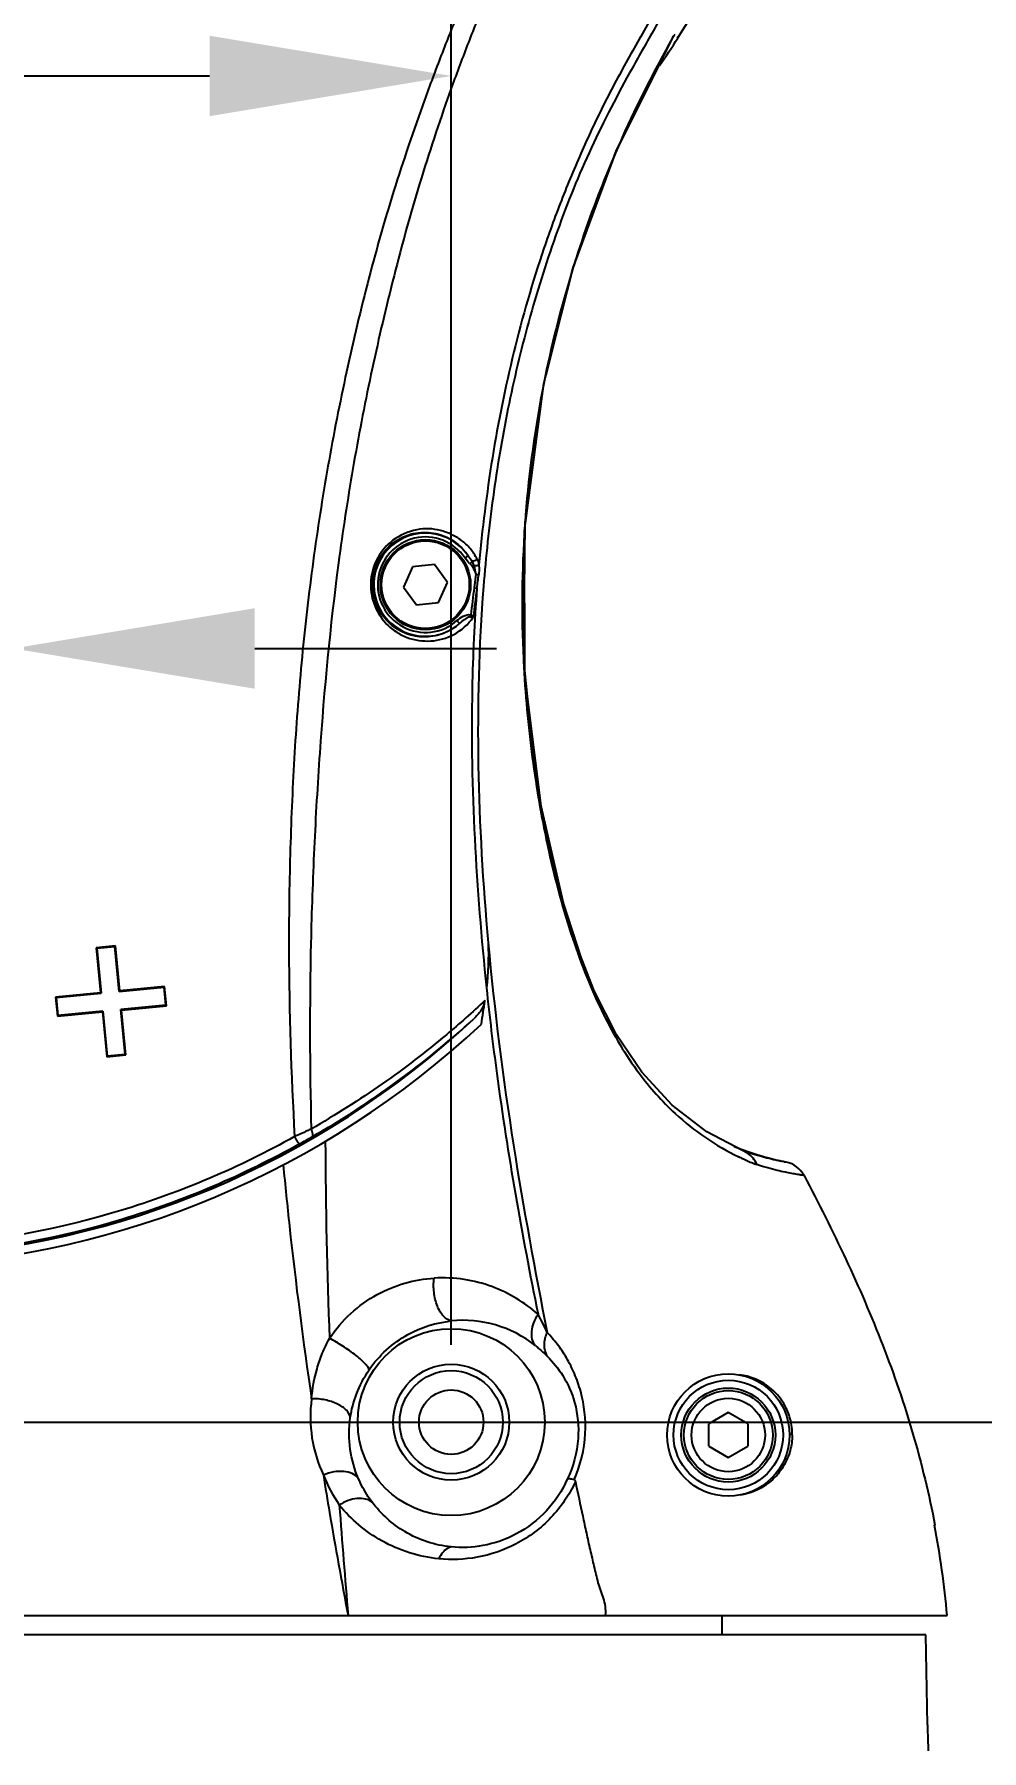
# Model space of a CAD drawing. Header units: millimetres. Extents: x 5828 to 6704, y 123 to 421.
# Drawn here: x 6428.69 to 6433.59, y 241.39 to 250.27 of the extents above; entities that cross this region are included whole.
import ezdxf

# ---------------------------------------------------------------- set-up
doc = ezdxf.new("R2010")
doc.units = ezdxf.units.MM
doc.layers.add('外形图', color=7, linetype='Continuous')
doc.layers.add('尺寸标注', color=7, linetype='Continuous')
doc.styles.add('微软雅黑', font='msyh.ttc', dxfattribs={"height": 1.5})
doc.dimstyles.new('尺寸标注_1_15比例', dxfattribs={"dimtxt": 1.5, "dimasz": 1.25, "dimexe": 0.5, "dimexo": 0.4, "dimgap": 0.5, "dimtad": 1, "dimdec": 1, "dimlfac": 15, "dimdsep": 46, "dimtxsty": '微软雅黑', "dimcen": 0.09, "dimadec": 0, "dimazin": 0, "dimtp": 0.01, "dimtm": 0.01, "dimtfac": 1, "dimtdec": 1, "dimtofl": 0, "dimtmove": 0, "dimatfit": 3, "dimfxl": 1, "dimtolj": 1, "dimarcsym": 0})

# ---------------------------------------------------------------- blocks, each defined once
blk = doc.blocks.new('*D938')
at = {"layer": 'Defpoints', "color": 0}
for p in [(6417.9215, 275.264), (6453.2314, 275.264), (6436.9138, 230.424)]:
    blk.add_point(p, dxfattribs=at)
at = {"layer": '尺寸标注', "color": 0, "lineweight": -2}
for p, q in [((6418.3215, 275.264), (6453.7314, 275.264)), ((6453.2314, 231.674), (6453.2314, 274.014)), ((6437.3138, 230.424), (6453.7314, 230.424))]:
    blk.add_line(p, q, dxfattribs=at)
at = {"layer": '尺寸标注', "color": 0}
for points in [[(6453.4398, 274.014), (6453.0231, 274.014), (6453.2314, 275.264)], [(6453.0231, 231.674), (6453.4398, 231.674), (6453.2314, 230.424)]]:
    blk.add_solid(points, dxfattribs=at)
at = {"layer": '尺寸标注', "color": 0, "insert": (6451.9563, 252.844), "char_height": 1.5, "attachment_point": 5, "rotation": 90, "style": '微软雅黑'}
blk.add_mtext('\\A1;672.6', dxfattribs=at)
blk = doc.blocks.new('*D939')
at = {"layer": 'Defpoints', "color": 0}
for p in [(6430.8471, 250.0568), (6425.6471, 243.0906), (6430.8471, 243.0906)]:
    blk.add_point(p, dxfattribs=at)
at = {"layer": '尺寸标注', "color": 0, "lineweight": -2}
for p, q in [((6425.6471, 243.4906), (6425.6471, 250.5568)), ((6430.8471, 243.4906), (6430.8471, 250.5568)), ((6425.6471, 250.0568), (6419.4885, 250.0568)), ((6426.8971, 250.0568), (6429.5971, 250.0568))]:
    blk.add_line(p, q, dxfattribs=at)
at = {"layer": '尺寸标注', "color": 0}
for points in [[(6426.8971, 250.2651), (6426.8971, 249.8485), (6425.6471, 250.0568)], [(6429.5971, 249.8485), (6429.5971, 250.2651), (6430.8471, 250.0568)]]:
    blk.add_solid(points, dxfattribs=at)
at = {"layer": '尺寸标注', "color": 0, "insert": (6421.0503, 251.3315), "char_height": 1.5, "attachment_point": 5, "style": '微软雅黑'}
blk.add_mtext('\\A1;78', dxfattribs=at)
blk = doc.blocks.new('*D940')
at = {"layer": 'Defpoints', "color": 0}
for p in [(6425.6471, 243.0906), (6422.7414, 230.424), (6442.7839, 230.424)]:
    blk.add_point(p, dxfattribs=at)
at = {"layer": '尺寸标注', "color": 0, "lineweight": -2}
for p, q in [((6426.0471, 243.0906), (6443.2839, 243.0906)), ((6442.7839, 241.8406), (6442.7839, 231.674)), ((6423.1414, 230.424), (6443.2839, 230.424))]:
    blk.add_line(p, q, dxfattribs=at)
at = {"layer": '尺寸标注', "color": 0}
for points in [[(6442.9923, 241.8406), (6442.5756, 241.8406), (6442.7839, 243.0906)], [(6442.5756, 231.674), (6442.9923, 231.674), (6442.7839, 230.424)]]:
    blk.add_solid(points, dxfattribs=at)
at = {"layer": '尺寸标注', "color": 0, "insert": (6441.5049, 237.3021), "char_height": 1.5, "attachment_point": 5, "rotation": 90, "style": '微软雅黑'}
blk.add_mtext('\\A1;190', dxfattribs=at)
blk = doc.blocks.new('*D941')
at = {"layer": 'Defpoints', "color": 0}
for p in [(6428.5804, 247.0942), (6425.6471, 243.0906), (6428.5804, 228.2569)]:
    blk.add_point(p, dxfattribs=at)
at = {"layer": '尺寸标注', "color": 0, "lineweight": -2}
for p, q in [((6425.6471, 243.4906), (6425.6471, 247.5942)), ((6428.5804, 228.6569), (6428.5804, 247.5942)), ((6424.3971, 247.0942), (6419.3359, 247.0942)), ((6429.8304, 247.0942), (6431.0804, 247.0942))]:
    blk.add_line(p, q, dxfattribs=at)
at = {"layer": '尺寸标注', "color": 0}
for points in [[(6424.3971, 246.8858), (6424.3971, 247.3025), (6425.6471, 247.0942)], [(6429.8304, 247.3025), (6429.8304, 246.8858), (6428.5804, 247.0942)]]:
    blk.add_solid(points, dxfattribs=at)
at = {"layer": '尺寸标注', "color": 0, "insert": (6420.9718, 248.3442), "char_height": 1.5, "attachment_point": 5, "style": '微软雅黑'}
blk.add_mtext('\\A1;44', dxfattribs=at)

msp = doc.modelspace()

# ---------------------------------------------------------------- linework, layer by layer
at = {"layer": '外形图'}
for p, q in [((6431.998, 250.2641), (6431.9986, 250.2652)), ((6431.998, 250.2641), (6431.998, 250.2641)), ((6432.0174, 250.254), (6432.0216, 250.2611)), ((6432.0191, 250.2529), (6432.0235, 250.2599)), ((6431.6998, 249.6659), (6431.9205, 250.1099)), ((6431.4767, 249.0611), (6431.6998, 249.6659)), ((6431.3377, 248.5108), (6431.4767, 249.0611)), ((6431.2268, 247.7025), (6431.3261, 248.4647)), ((6431.3261, 248.4649), (6431.3256, 248.465)), ((6431.2283, 246.9563), (6431.2268, 247.7025)), ((6430.7604, 247.5287), (6430.6464, 247.5167)), ((6430.8278, 247.436), (6430.7604, 247.5287)), ((6430.9185, 247.5621), (6430.9351, 247.5733)), ((6430.6464, 247.5167), (6430.5997, 247.412)), ((6430.9663, 247.5214), (6430.9571, 247.5158)), ((6430.9746, 247.4793), (6430.9655, 247.4086)), ((6430.9746, 247.4793), (6430.9897, 247.4774)), ((6430.5997, 247.412), (6430.6671, 247.3192)), ((6430.7812, 247.3312), (6430.8278, 247.436)), ((6430.9655, 247.4086), (6430.98, 247.4068)), ((6430.6671, 247.3192), (6430.7812, 247.3312)), ((6430.8898, 247.2232), (6430.8767, 247.2383)), ((6431.2204, 247.0399), (6431.221, 247.0282)), ((6431.2222, 247.0401), (6431.2225, 247.0284)), ((6431.3124, 246.278), (6431.2283, 246.9563)), ((6431.4273, 245.7757), (6431.3124, 246.278)), ((6431.5207, 245.4907), (6431.4273, 245.7757)), ((6429.1101, 245.5548), (6429.0105, 245.5453)), ((6429.0105, 245.5453), (6429.0329, 245.313)), ((6429.0137, 245.5426), (6429.1074, 245.5516)), ((6429.0137, 245.5426), (6429.0361, 245.3103)), ((6429.1298, 245.3193), (6429.1074, 245.5516)), ((6429.1324, 245.3226), (6429.1101, 245.5549)), ((6429.0329, 245.313), (6428.8006, 245.2906)), ((6428.8039, 245.2879), (6429.0361, 245.3103)), ((6429.0361, 245.3103), (6429.0329, 245.313)), ((6429.1298, 245.3193), (6429.362, 245.3417)), ((6429.1298, 245.3193), (6429.1324, 245.3226)), ((6429.3647, 245.3449), (6429.1324, 245.3226)), ((6429.3711, 245.248), (6429.362, 245.3417)), ((6429.3743, 245.2454), (6429.3647, 245.3449)), ((6428.8039, 245.2879), (6428.8006, 245.2906)), ((6428.8006, 245.2906), (6428.8102, 245.1911)), ((6428.8039, 245.2879), (6428.8129, 245.1943)), ((6429.3711, 245.248), (6429.1388, 245.2257)), ((6429.1388, 245.2257), (6429.142, 245.2231)), ((6429.1611, 244.9934), (6429.1388, 245.2257)), ((6429.142, 245.223), (6429.3743, 245.2454)), ((6429.1644, 244.9908), (6429.142, 245.2231)), ((6428.8102, 245.1911), (6429.0425, 245.2135)), ((6428.8129, 245.1943), (6428.8102, 245.1911)), ((6429.0451, 245.2167), (6428.8129, 245.1943)), ((6429.0451, 245.2167), (6429.0425, 245.2135)), ((6429.0425, 245.2135), (6429.0648, 244.9812)), ((6429.0451, 245.2167), (6429.0675, 244.9844)), ((6429.0648, 244.9812), (6429.1644, 244.9908)), ((6429.1611, 244.9934), (6429.0675, 244.9844)), ((6432.352, 244.4998), (6432.3114, 244.5161)), ((6432.3339, 244.4645), (6432.3375, 244.4628)), ((6432.3347, 244.4634), (6432.3383, 244.4617)), ((6432.3913, 244.4856), (6432.352, 244.4998)), ((6432.3715, 244.4896), (6432.3531, 244.4964)), ((6432.4287, 244.4734), (6432.3913, 244.4856)), ((6432.4328, 244.4721), (6432.4036, 244.4814)), ((6432.4334, 244.4697), (6432.4158, 244.4749)), ((6432.5772, 244.4359), (6432.5471, 244.4418)), ((6432.5772, 244.4359), (6432.5471, 244.4418)), ((6432.5794, 244.4355), (6432.5772, 244.4359)), ((6432.5796, 244.4355), (6432.5794, 244.4355)), ((6432.5797, 244.4355), (6432.5794, 244.4355)), ((6432.5797, 244.4355), (6432.5797, 244.4355)), ((6432.2804, 243.1406), (6432.1794, 243.0823)), ((6432.3815, 243.0823), (6432.2804, 243.1406)), ((6432.1794, 242.9656), (6432.1794, 243.0823)), ((6432.3815, 243.0823), (6432.3815, 242.9656)), ((6432.1794, 242.9656), (6432.2804, 242.9073)), ((6432.2804, 242.9073), (6432.3815, 242.9656)), ((6433.3492, 242.5573), (6433.3475, 242.5573)), ((6423.7472, 242.0906), (6433.412, 242.0906)), ((6432.2471, 242.0906), (6432.2471, 241.9906)), ((6433.3025, 241.9906), (6423.8565, 241.9906)), ((6433.3107, 241.524), (6433.3025, 241.9906)), ((6433.3137, 241.4184), (6433.3149, 241.3906)), ((6433.3141, 241.4087), (6433.3144, 241.4009))]:
    msp.add_line(p, q, dxfattribs=at)
for points in [[(6431.3261, 248.4649), (6431.4777, 249.0644), (6431.7024, 249.6719), (6431.998, 250.2641)], [(6432.3538, 244.496), (6432.1697, 244.5928), (6431.9894, 244.7317), (6431.8326, 244.9019), (6431.7022, 245.0948), (6431.5856, 245.3232), (6431.4778, 245.6013), (6431.376, 245.9551), (6431.2844, 246.4199), (6431.2221, 247.0327), (6431.2295, 247.7468), (6431.3261, 248.4649)], [(6432.4322, 244.47), (6432.4018, 244.4793), (6432.3715, 244.4896)], [(6432.5564, 244.4402), (6432.5466, 244.4423), (6432.5331, 244.4453), (6432.514, 244.4498), (6432.4895, 244.456), (6432.4617, 244.4635), (6432.4287, 244.4734)], [(6432.4796, 244.4586), (6432.458, 244.4646), (6432.4328, 244.4721)], [(6432.5284, 244.4464), (6432.5145, 244.4497), (6432.4984, 244.4537), (6432.4796, 244.4586)], [(6432.5685, 244.4377), (6432.5636, 244.4387), (6432.5564, 244.4402)]]:
    msp.add_lwpolyline(points, dxfattribs=at)
for centre, radius in [((6430.7138, 247.424), 0.2333), ((6430.7138, 247.424), 0.2267), ((6430.8471, 243.0906), 0.4836), ((6430.8471, 243.0906), 0.3), ((6430.8471, 243.0906), 0.2667), ((6432.2804, 243.024), 0.3167), ((6432.2804, 243.024), 0.2833), ((6432.2804, 243.024), 0.2433), ((6430.8471, 243.0906), 0.1667), ((6432.2804, 243.024), 0.23), ((6432.2804, 243.024), 0.19)]:
    msp.add_circle(centre, radius, dxfattribs=at)
for centre, radius, start, end in [((6428.5713, 252.4279), 4.0765, 327.87048, 335.74154), ((6428.5802, 252.4229), 4.0663, 325.33369, 327.74716), ((6432.2063, 250.1385), 0.2433, 148.64908, 149.65822), ((6437.0958, 247.3359), 5.878, 155.88433, 157.23626), ((6437.1675, 247.3061), 5.9556, 157.23851, 162.03045), ((6437.1658, 247.3065), 5.9539, 162.02916, 163.04746), ((6437.1861, 247.3008), 5.9749, 163.05219, 168.76386), ((6437.0345, 247.3296), 5.8207, 168.75154, 175.51979), ((6437.1496, 247.323), 5.9359, 176.08999, 182.73386), ((6437.0681, 247.3277), 5.8543, 175.52638, 176.08155), ((6430.7138, 247.424), 0.267, 34.00545, 311.25494), ((6430.7138, 247.424), 0.247, 34.00523, 311.25505), ((6430.7095, 247.4254), 0.2696, 125.8458, 126.59068), ((6430.7094, 247.4256), 0.2695, 124.11391, 125.84556), ((6431.2468, 247.7809), 0.3745, 213.66828, 218.9494), ((6446.1094, 245.462), 15.2684, 172.67529, 173.20714), ((6446.3059, 245.4353), 15.4523, 172.66989, 173.23318), ((6429.1317, 247.955), 1.942, 338.99622, 339.28122), ((6430.7116, 247.4212), 0.2664, 306.22657, 311.99986), ((6427.8138, 248.5573), 4.6667, 233.29846, 313.11276), ((6427.8138, 248.5573), 4.62, 233.47312, 312.98669), ((6427.7784, 248.6623), 4.7211, 299.84188, 312.43254), ((6426.4941, 250.9017), 7.3027, 299.25395, 299.83897), ((6458.8036, 244.6527), 28.6081, 180.21698, 182.26153), ((6432.2982, 244.3629), 0.1443, 55.81711, 67.342), ((6432.2997, 244.3653), 0.1415, 39.94398, 55.76632), ((6432.3, 244.3659), 0.1408, 24.06988, 39.85416), ((6432.7332, 245.2475), 0.8787, 248.83358, 249.71873), ((6433.1244, 247.2188), 2.8361, 258.6955, 258.87542), ((6432.5541, 244.3047), 0.1333, 27.77432, 78.93204), ((6429.8606, 242.8665), 1.6351, 24.91601, 28.58388), ((6430.9092, 243.0236), 0.5941, 51.21223, 95.99685), ((6430.8288, 243.1182), 0.7103, 172.45074, 205.12183), ((6432.251, 243.0235), 0.3602, 0.58429, 1.2518), ((6432.2949, 243.027), 0.3164, 359.22293, 0.03426), ((6430.9895, 243.1439), 0.8678, 202.15402, 213.78117), ((6483.9746, 246.673), 53.8561, 184.27174, 184.88099), ((6428.7174, 241.6798), 4.7125, 5.00164, 10.73178), ((6438.0487, 241.6067), 4.7388, 181.00061, 182.27745)]:
    msp.add_arc(centre, radius, start, end, dxfattribs=at)
for points, knots in [([(6424.8705, 245.3943), (6424.8553, 245.7898), (6424.8273, 246.583), (6424.8001, 247.5753), (6424.7804, 248.3709), (6424.7657, 248.9679), (6424.7498, 249.5649), (6424.7312, 250.1619), (6424.7145, 250.6593), (6424.7009, 251.0572), (6424.6892, 251.3556), (6424.6745, 251.6539), (6424.6566, 251.952), (6424.6438, 252.2505), (6424.6438, 252.5494), (6424.662, 252.848), (6424.7169, 253.243), (6424.8485, 253.7254), (6425.0875, 254.2752), (6425.4084, 254.7818), (6425.8017, 255.2343), (6426.2591, 255.622), (6426.7698, 255.9362), (6427.3221, 256.1695), (6427.9035, 256.3163), (6428.5004, 256.3735), (6429.099, 256.3398), (6429.6858, 256.2162), (6430.2472, 256.0055), (6430.7703, 255.7125), (6431.2431, 255.3437), (6431.7909, 254.7635), (6432.3004, 253.8923), (6432.4801, 253.1043), (6432.5091, 252.7083)], [0, 0, 0, 0, 0.062176, 0.124663, 0.155927, 0.187195, 0.218465, 0.249735, 0.281007, 0.296643, 0.312279, 0.327914, 0.343549, 0.359185, 0.374837, 0.390489, 0.406129, 0.437414, 0.46869, 0.499963, 0.531236, 0.56251, 0.593786, 0.625061, 0.656336, 0.687611, 0.718886, 0.750161, 0.781436, 0.812711, 0.843986, 0.875261, 0.93763, 1, 1, 1, 1]), ([(6432.5091, 252.7083), (6432.5205, 252.5539), (6432.5249, 252.2434), (6432.4758, 251.7805), (6432.3738, 251.3264), (6432.2464, 250.9596), (6432.112, 250.6806), (6431.9999, 250.4772), (6431.8837, 250.2761), (6431.7312, 250.0067), (6431.5531, 249.6628), (6431.3811, 249.2308), (6431.2428, 248.787), (6431.1356, 248.3349), (6431.0588, 247.8767), (6430.9936, 247.2618), (6430.9739, 246.491), (6431.0105, 245.8765), (6431.0384, 245.5713)], [0, 0, 0, 0, 0.062619, 0.125213, 0.187867, 0.250488, 0.281748, 0.313044, 0.344378, 0.375699, 0.438251, 0.500859, 0.563496, 0.626089, 0.688671, 0.751237, 0.876083, 1, 1, 1, 1]), ([(6431.5221, 252.2692), (6431.5138, 252.1035), (6431.4692, 251.772), (6431.3325, 251.3782), (6431.1975, 251.0749), (6431.0901, 250.8503), (6430.9843, 250.625), (6430.8865, 250.396), (6430.7948, 250.1646), (6430.6787, 249.8536), (6430.5448, 249.4607), (6430.4096, 248.9813), (6430.2958, 248.4964), (6430.201, 248.0075), (6430.1254, 247.5152), (6430.0692, 247.0205), (6430.0322, 246.5246), (6430.0113, 246.0293), (6430.0028, 245.3771), (6430.0183, 244.8902), (6430.0371, 244.5683)], [0, 0, 0, 0, 0.062786, 0.125558, 0.156971, 0.188356, 0.21973, 0.251112, 0.282509, 0.313907, 0.376677, 0.439451, 0.502236, 0.565013, 0.627791, 0.690565, 0.753297, 0.815856, 0.878043, 1, 1, 1, 1]), ([(6431.6278, 252.2634), (6431.6211, 252.0986), (6431.5805, 251.7692), (6431.4521, 251.3753), (6431.3181, 251.074), (6431.2092, 250.852), (6431.1019, 250.6293), (6431.0037, 250.4023), (6430.9125, 250.1724), (6430.7989, 249.8628), (6430.6708, 249.4709), (6430.5405, 248.9938), (6430.4289, 248.5119), (6430.3351, 248.0262), (6430.2362, 247.3743), (6430.174, 246.718), (6430.1364, 246.0618), (6430.1133, 245.4132), (6430.1146, 244.9284), (6430.1227, 244.6074)], [0, 0, 0, 0, 0.062762, 0.125516, 0.156904, 0.188277, 0.219646, 0.251019, 0.282404, 0.313787, 0.37653, 0.439277, 0.502034, 0.564784, 0.627532, 0.752976, 0.815538, 0.87777, 1, 1, 1, 1]), ([(6432.4078, 251.7347), (6432.3924, 251.6427), (6432.3535, 251.4599), (6432.2725, 251.1917), (6432.1719, 250.9304), (6432.0581, 250.6745), (6431.9246, 250.4282), (6431.7839, 250.1864), (6431.6495, 249.9407), (6431.5293, 249.6878), (6431.421, 249.4296), (6431.2929, 249.079), (6431.1632, 248.6303), (6431.0533, 248.0812), (6431.0069, 247.7107), (6430.9897, 247.5251)], [0, 0, 0, 0, 0.062506, 0.125013, 0.187522, 0.250034, 0.312537, 0.375059, 0.437558, 0.500079, 0.562595, 0.625108, 0.750098, 0.875074, 1, 1, 1, 1]), ([(6431.9919, 250.2538), (6431.9925, 250.2547), (6431.9945, 250.2582), (6431.9966, 250.2616), (6431.998, 250.2642)], [0, 0, 0, 0, 0.272772, 1, 1, 1, 1]), ([(6430.9812, 247.5564), (6430.9715, 247.5761), (6430.9476, 247.612), (6430.9011, 247.6548), (6430.8485, 247.6858), (6430.7916, 247.7068), (6430.7305, 247.7157), (6430.6442, 247.7087), (6430.5813, 247.6808), (6430.5455, 247.6539)], [0, 0, 0, 0, 0.130127, 0.252514, 0.37136, 0.489933, 0.610065, 0.734242, 1, 1, 1, 1]), ([(6430.5455, 247.6539), (6430.5142, 247.6304), (6430.4595, 247.5679), (6430.4227, 247.4482), (6430.4389, 247.3249), (6430.4814, 247.2552), (6430.5071, 247.2269)], [0, 0, 0, 0, 0.244464, 0.503855, 0.760747, 1, 1, 1, 1]), ([(6430.869, 247.2063), (6430.8438, 247.1879), (6430.7876, 247.1599), (6430.6943, 247.1492), (6430.6006, 247.1705), (6430.5146, 247.2273), (6430.451, 247.3207), (6430.4306, 247.4402), (6430.4645, 247.5581), (6430.5183, 247.6193), (6430.5488, 247.6419)], [0, 0, 0, 0, 0.111213, 0.218406, 0.328579, 0.446888, 0.577352, 0.719762, 0.86461, 1, 1, 1, 1]), ([(6430.5583, 247.6487), (6430.5897, 247.67), (6430.6596, 247.6983), (6430.7686, 247.6953), (6430.866, 247.6535), (6430.9158, 247.6028), (6430.9351, 247.5733)], [0, 0, 0, 0, 0.268256, 0.513578, 0.750851, 1, 1, 1, 1]), ([(6430.9556, 247.5455), (6430.9549, 247.5447), (6430.9511, 247.5403), (6430.9473, 247.5361), (6430.9441, 247.5326)], [0, 0, 0, 0, 0.184917, 1, 1, 1, 1]), ([(6430.9813, 247.5564), (6430.978, 247.5527), (6430.9698, 247.5473), (6430.9601, 247.5449), (6430.9556, 247.5455)], [0, 0, 0, 0, 0.521505, 1, 1, 1, 1]), ([(6430.9663, 247.5214), (6430.9642, 247.5277), (6430.961, 247.536), (6430.9568, 247.5437), (6430.9556, 247.5455)], [0, 0, 0, 0, 0.757223, 1, 1, 1, 1]), ([(6430.9814, 247.5564), (6430.9826, 247.5541), (6430.9867, 247.544), (6430.9888, 247.5333), (6430.9898, 247.5251)], [0, 0, 0, 0, 0.237891, 1, 1, 1, 1]), ([(6430.9898, 247.5251), (6430.9882, 247.5244), (6430.9805, 247.5222), (6430.9725, 247.5212), (6430.9663, 247.5214)], [0, 0, 0, 0, 0.221841, 1, 1, 1, 1]), ([(6430.9898, 247.5251), (6430.9904, 247.5212), (6430.9921, 247.5053), (6430.9913, 247.4893), (6430.9897, 247.4774)], [0, 0, 0, 0, 0.245319, 1, 1, 1, 1]), ([(6430.9799, 247.4068), (6430.9668, 247.2334), (6430.9351, 246.5432), (6430.9755, 245.8512), (6431.0295, 245.3373)], [0, 0, 0, 0, 0.251746, 1, 1, 1, 1]), ([(6430.8767, 247.2383), (6430.8868, 247.247), (6430.9074, 247.2618), (6430.9358, 247.2723), (6430.9481, 247.268)], [0, 0, 0, 0, 0.505428, 1, 1, 1, 1]), ([(6430.9613, 247.256), (6430.9605, 247.2571), (6430.9566, 247.2616), (6430.9519, 247.2654), (6430.9481, 247.268)], [0, 0, 0, 0, 0.226993, 1, 1, 1, 1]), ([(6430.5071, 247.2269), (6430.5227, 247.2098), (6430.5572, 247.1799), (6430.635, 247.1405), (6430.742, 247.124), (6430.8681, 247.1599), (6430.9358, 247.2191), (6430.9612, 247.256)], [0, 0, 0, 0, 0.133943, 0.261092, 0.501844, 0.740534, 1, 1, 1, 1]), ([(6430.8898, 247.2232), (6430.8981, 247.2305), (6430.9109, 247.2411), (6430.9286, 247.2536), (6430.9391, 247.2591), (6430.9447, 247.2589)], [0, 0, 0, 0, 0.498651, 0.749389, 1, 1, 1, 1]), ([(6430.9447, 247.2589), (6430.9462, 247.2587), (6430.9518, 247.2578), (6430.9573, 247.2567), (6430.9613, 247.256)], [0, 0, 0, 0, 0.280149, 1, 1, 1, 1]), ([(6431.221, 247.0282), (6431.2292, 246.8617), (6431.2595, 246.532), (6431.343, 246.0512), (6431.4623, 245.604), (6431.6158, 245.2161), (6431.7958, 244.9104), (6432.0249, 244.6514), (6432.2149, 244.5207), (6432.3347, 244.4634)], [0, 0, 0, 0, 0.17135, 0.339832, 0.500996, 0.646228, 0.767431, 0.863447, 1, 1, 1, 1]), ([(6431.0384, 245.5713), (6431.0702, 245.2207), (6431.1561, 244.5456), (6431.2803, 243.877), (6431.3435, 243.5554)], [0, 0, 0, 0, 0.517906, 1, 1, 1, 1]), ([(6431.0295, 245.3373), (6431.045, 245.1893), (6431.1133, 244.6234), (6431.2126, 244.0616), (6431.2964, 243.6488)], [0, 0, 0, 0, 0.261014, 1, 1, 1, 1]), ([(6431.021, 245.2725), (6430.9567, 245.2113), (6430.7853, 245.0605), (6430.4895, 244.8321), (6430.2481, 244.6805), (6430.1227, 244.6074)], [0, 0, 0, 0, 0.23765, 0.611139, 1, 1, 1, 1]), ([(6431.0211, 245.2725), (6431.0185, 245.254), (6431.0021, 245.2188), (6430.9775, 245.1905), (6430.9638, 245.1777)], [0, 0, 0, 0, 0.499174, 1, 1, 1, 1]), ([(6430.1227, 244.6074), (6430.1158, 244.6041), (6430.0874, 244.5907), (6430.0588, 244.5778), (6430.0371, 244.5683)], [0, 0, 0, 0, 0.244728, 1, 1, 1, 1]), ([(6430.1276, 244.5671), (6430.1292, 244.5682), (6430.1313, 244.5731), (6430.1303, 244.5871), (6430.1262, 244.5989), (6430.1227, 244.6074)], [0, 0, 0, 0, 0.132976, 0.342026, 1, 1, 1, 1]), ([(6430.0628, 244.5304), (6429.7723, 244.3678), (6429.154, 244.1052), (6428.1653, 243.9206), (6427.1599, 243.952), (6426.5088, 244.1177), (6426.1969, 244.2345)], [0, 0, 0, 0, 0.250035, 0.500011, 0.749826, 1, 1, 1, 1]), ([(6430.0371, 244.5683), (6429.7528, 244.4088), (6429.1467, 244.1517), (6428.5001, 244.0286), (6428.1746, 244.0015)], [0, 0, 0, 0, 0.499432, 1, 1, 1, 1]), ([(6430.0628, 244.5304), (6430.0624, 244.5303), (6430.0612, 244.5314), (6430.0596, 244.5332), (6430.0571, 244.5365), (6430.0527, 244.5428), (6430.0459, 244.5535), (6430.0403, 244.5629), (6430.0371, 244.5683)], [0, 0, 0, 0, 0.027077, 0.085319, 0.17315, 0.287631, 0.591022, 1, 1, 1, 1]), ([(6429.978, 244.4229), (6429.988, 244.3167), (6430.0289, 243.912), (6430.0813, 243.5085), (6430.1246, 243.2115)], [0, 0, 0, 0, 0.262236, 1, 1, 1, 1]), ([(6432.3383, 244.4617), (6432.345, 244.4586), (6432.3706, 244.4467), (6432.3966, 244.4356), (6432.4159, 244.4281)], [0, 0, 0, 0, 0.264408, 1, 1, 1, 1]), ([(6432.672, 244.3668), (6432.6718, 244.3671), (6432.6701, 244.367), (6432.6674, 244.3678), (6432.6623, 244.3683), (6432.6556, 244.3694), (6432.6468, 244.3707), (6432.6313, 244.3733), (6432.6073, 244.3776), (6432.5728, 244.3843), (6432.5311, 244.3936), (6432.482, 244.4063), (6432.4471, 244.4171), (6432.4286, 244.4233)], [0, 0, 0, 0, 0.004517, 0.016606, 0.036388, 0.063947, 0.09936, 0.142624, 0.252333, 0.392382, 0.562942, 0.764976, 1, 1, 1, 1]), ([(6432.5471, 244.4418), (6432.5401, 244.4432), (6432.502, 244.4513), (6432.4641, 244.4608), (6432.4334, 244.4697)], [0, 0, 0, 0, 0.181145, 1, 1, 1, 1]), ([(6432.6721, 244.3668), (6432.8225, 244.0812), (6433.0327, 243.643), (6433.2429, 243.0311), (6433.319, 242.7162), (6433.3492, 242.5573)], [0, 0, 0, 0, 0.499612, 0.749703, 1, 1, 1, 1]), ([(6430.2178, 243.5238), (6430.249, 243.571), (6430.3231, 243.6578), (6430.4986, 243.784), (6430.6568, 243.8299), (6430.7586, 243.836)], [0, 0, 0, 0, 0.263773, 0.525141, 1, 1, 1, 1]), ([(6430.8471, 243.6144), (6430.8318, 243.6173), (6430.8095, 243.6331), (6430.7884, 243.6624), (6430.7688, 243.703), (6430.7551, 243.762), (6430.7551, 243.8115), (6430.7586, 243.836)], [0, 0, 0, 0, 0.182722, 0.296597, 0.424718, 0.709271, 1, 1, 1, 1]), ([(6431.2964, 243.6488), (6431.2619, 243.6797), (6431.1857, 243.7349), (6431.0567, 243.797), (6430.9124, 243.8346), (6430.8105, 243.8391), (6430.7586, 243.836)], [0, 0, 0, 0, 0.238211, 0.480511, 0.73237, 1, 1, 1, 1]), ([(6431.2813, 243.4866), (6431.2742, 243.4967), (6431.2639, 243.5213), (6431.2623, 243.5629), (6431.2731, 243.6071), (6431.2875, 243.6352), (6431.2964, 243.6488)], [0, 0, 0, 0, 0.214525, 0.452423, 0.71629, 1, 1, 1, 1]), ([(6430.422, 243.361), (6430.4731, 243.4359), (6430.6033, 243.5548), (6430.7693, 243.6062), (6430.8471, 243.6144)], [0, 0, 0, 0, 0.536876, 1, 1, 1, 1]), ([(6431.3437, 243.4314), (6431.3339, 243.449), (6431.324, 243.4925), (6431.3345, 243.535), (6431.3435, 243.5554)], [0, 0, 0, 0, 0.474431, 1, 1, 1, 1]), ([(6431.4828, 242.793), (6431.5162, 242.8676), (6431.5534, 243.0223), (6431.5323, 243.2121), (6431.487, 243.341), (6431.4457, 243.4228), (6431.3975, 243.4937), (6431.3614, 243.5355), (6431.3434, 243.5554)], [0, 0, 0, 0, 0.299378, 0.567231, 0.68697, 0.798156, 0.901788, 1, 1, 1, 1]), ([(6430.1247, 243.2115), (6430.1287, 243.264), (6430.1434, 243.3438), (6430.179, 243.4473), (6430.2039, 243.4984), (6430.2178, 243.5238)], [0, 0, 0, 0, 0.481454, 0.735513, 1, 1, 1, 1]), ([(6430.422, 243.361), (6430.422, 243.3653), (6430.4162, 243.3763), (6430.4027, 243.3929), (6430.3813, 243.4136), (6430.343, 243.4458), (6430.2885, 243.4843), (6430.2415, 243.512), (6430.2178, 243.5238)], [0, 0, 0, 0, 0.049634, 0.132391, 0.246004, 0.384232, 0.699326, 1, 1, 1, 1]), ([(6431.2813, 243.4866), (6431.2871, 243.482), (6431.3085, 243.4643), (6431.329, 243.4456), (6431.3437, 243.4314)], [0, 0, 0, 0, 0.266602, 1, 1, 1, 1]), ([(6430.325, 243.1139), (6430.3311, 243.1554), (6430.3537, 243.2423), (6430.3955, 243.322), (6430.422, 243.361)], [0, 0, 0, 0, 0.470396, 1, 1, 1, 1]), ([(6431.3437, 243.4314), (6431.3743, 243.4017), (6431.4337, 243.3282), (6431.4968, 243.1834), (6431.5148, 242.995), (6431.4786, 242.861), (6431.4474, 242.7955)], [0, 0, 0, 0, 0.186806, 0.409134, 0.682281, 1, 1, 1, 1]), ([(6432.6112, 243.0313), (6432.6105, 243.0606), (6432.6022, 243.1151), (6432.5648, 243.1995), (6432.503, 243.2703), (6432.4324, 243.3113), (6432.3784, 243.3286), (6432.3519, 243.3333), (6432.3387, 243.3352)], [0, 0, 0, 0, 0.19784, 0.366658, 0.618151, 0.818234, 0.910191, 1, 1, 1, 1]), ([(6430.325, 243.1139), (6430.323, 243.1281), (6430.304, 243.1582), (6430.2565, 243.1882), (6430.1943, 243.2081), (6430.1481, 243.2122), (6430.1247, 243.2115)], [0, 0, 0, 0, 0.181135, 0.419059, 0.702843, 1, 1, 1, 1]), ([(6430.3664, 242.8002), (6430.3462, 242.8474), (6430.3168, 242.9512), (6430.317, 243.0594), (6430.325, 243.1139)], [0, 0, 0, 0, 0.481859, 1, 1, 1, 1]), ([(6432.6112, 243.0227), (6432.6111, 243.0128), (6432.609, 242.9767), (6432.6007, 242.9411), (6432.5915, 242.9165)], [0, 0, 0, 0, 0.273031, 1, 1, 1, 1]), ([(6432.597, 243.0303), (6432.598, 243.0302), (6432.6016, 243.0297), (6432.6051, 243.0291), (6432.6076, 243.0284)], [0, 0, 0, 0, 0.280094, 1, 1, 1, 1]), ([(6432.5915, 242.9165), (6432.5803, 242.8861), (6432.5501, 242.8322), (6432.4697, 242.7532), (6432.3926, 242.721), (6432.342, 242.7134)], [0, 0, 0, 0, 0.289706, 0.542142, 1, 1, 1, 1]), ([(6430.3664, 242.8002), (6430.3581, 242.8105), (6430.3341, 242.8277), (6430.2888, 242.8379), (6430.2374, 242.8347), (6430.2028, 242.824), (6430.1857, 242.8167)], [0, 0, 0, 0, 0.205132, 0.441683, 0.710547, 1, 1, 1, 1]), ([(6430.1857, 242.8167), (6430.1961, 242.7521), (6430.2362, 242.5096), (6430.2793, 242.2676), (6430.3138, 242.0905)], [0, 0, 0, 0, 0.266204, 1, 1, 1, 1]), ([(6430.4382, 242.6762), (6430.4312, 242.6856), (6430.4037, 242.7247), (6430.3807, 242.7671), (6430.3664, 242.8002)], [0, 0, 0, 0, 0.245413, 1, 1, 1, 1]), ([(6431.4896, 242.7828), (6431.4579, 242.7147), (6431.3717, 242.5879), (6431.1919, 242.4522), (6430.9878, 242.3825), (6430.8485, 242.3771), (6430.7828, 242.3836)], [0, 0, 0, 0, 0.26127, 0.522185, 0.770156, 1, 1, 1, 1]), ([(6431.4474, 242.7955), (6431.4208, 242.7359), (6431.3471, 242.6246), (6431.1925, 242.5057), (6431.019, 242.4446), (6430.9016, 242.4396), (6430.8471, 242.445)], [0, 0, 0, 0, 0.265053, 0.530393, 0.777596, 1, 1, 1, 1]), ([(6431.4827, 242.793), (6431.4753, 242.7948), (6431.4652, 242.7967), (6431.4533, 242.7967), (6431.4489, 242.7963), (6431.4474, 242.7955)], [0, 0, 0, 0, 0.638745, 0.854845, 1, 1, 1, 1]), ([(6431.4896, 242.7828), (6431.4893, 242.7841), (6431.4894, 242.7866), (6431.4877, 242.7897), (6431.4861, 242.7926), (6431.4838, 242.7932), (6431.4828, 242.793)], [0, 0, 0, 0, 0.287051, 0.540123, 0.775501, 1, 1, 1, 1]), ([(6431.4895, 242.7828), (6431.5019, 242.7234), (6431.5207, 242.6347), (6431.546, 242.5172), (6431.5648, 242.4305), (6431.5822, 242.3591), (6431.5953, 242.3023), (6431.6052, 242.2601), (6431.6182, 242.2194), (6431.6336, 242.1796), (6431.6446, 242.1367), (6431.6452, 242.1062), (6431.6433, 242.0907)], [0, 0, 0, 0, 0.256414, 0.38264, 0.507628, 0.631165, 0.692752, 0.753912, 0.813819, 0.873106, 0.934126, 1, 1, 1, 1]), ([(6430.4382, 242.6762), (6430.4281, 242.684), (6430.4025, 242.6954), (6430.3588, 242.6974), (6430.3122, 242.6861), (6430.2825, 242.6708), (6430.2681, 242.6614)], [0, 0, 0, 0, 0.212222, 0.449881, 0.715067, 1, 1, 1, 1]), ([(6430.7828, 242.3836), (6430.6802, 242.3936), (6430.4844, 242.4555), (6430.3284, 242.587), (6430.2681, 242.6614)], [0, 0, 0, 0, 0.518404, 1, 1, 1, 1]), ([(6430.8471, 242.445), (6430.7633, 242.4533), (6430.6054, 242.5049), (6430.4836, 242.6155), (6430.4382, 242.6762)], [0, 0, 0, 0, 0.526335, 1, 1, 1, 1]), ([(6430.8471, 242.445), (6430.8409, 242.4438), (6430.8121, 242.4325), (6430.7933, 242.4051), (6430.7828, 242.3836)], [0, 0, 0, 0, 0.208603, 1, 1, 1, 1])]:
    msp.add_open_spline(points, degree=3, knots=knots, dxfattribs=at)
for points in [[(6431.992, 250.2538), (6431.8977, 250.0855), (6431.8096, 249.9135), (6431.7308, 249.7375)], [(6431.9963, 250.2614), (6431.9948, 250.2589), (6431.9934, 250.2563), (6431.992, 250.2538)], [(6432.0029, 250.2721), (6432.0014, 250.2698), (6431.9999, 250.2675), (6431.9985, 250.2651)], [(6430.9441, 247.5326), (6430.9344, 247.5412), (6430.9258, 247.5513), (6430.9185, 247.5621)], [(6430.9441, 247.5326), (6430.9494, 247.5279), (6430.9534, 247.5218), (6430.9571, 247.5158)], [(6430.9571, 247.5158), (6430.9642, 247.5043), (6430.9698, 247.4919), (6430.9746, 247.4793)], [(6430.9746, 247.4793), (6430.9732, 247.4935), (6430.9707, 247.5078), (6430.9663, 247.5214)], [(6430.98, 247.4068), (6430.9835, 247.4303), (6430.9862, 247.4539), (6430.9897, 247.4774)], [(6431.0384, 245.5713), (6431.0401, 245.4933), (6431.039, 245.4148), (6431.0295, 245.3373)], [(6431.0031, 245.1506), (6431.0096, 245.1911), (6431.0155, 245.2318), (6431.0211, 245.2725)], [(6432.6076, 243.0284), (6432.6089, 243.0281), (6432.6101, 243.0277), (6432.6113, 243.0271)]]:
    msp.add_open_spline(points, degree=3, dxfattribs=at)

# ---------------------------------------------------------------- dimensions: what is measured, and where the dimension line sits
at = {"layer": '尺寸标注'}
dim = msp.add_linear_dim(base=(6453.2314, 275.264), p1=(6436.9138, 230.424), p2=(6417.9215, 275.264), angle=90, dimstyle='尺寸标注_1_15比例', dxfattribs=at)
dim.commit()
dim.dimension.update_dxf_attribs({"geometry": '*D938', "text_midpoint": (6451.9563, 252.844)})
for base, p2, picture, middle in [((6430.8471, 250.0568), (6430.8471, 243.0906), '*D939', (6421.0503, 250.0568)), ((6428.5804, 247.0942), (6428.5804, 228.2569), '*D941', (6420.9718, 247.0942))]:
    dim = msp.add_linear_dim(base=base, p1=(6425.6471, 243.0906), p2=p2, dimstyle='尺寸标注_1_15比例', dxfattribs=at)
    dim.commit()
    dim.dimension.update_dxf_attribs({"geometry": picture, "text_midpoint": middle, "dimtype": 160})
dim = msp.add_linear_dim(base=(6442.7839, 230.424), p1=(6425.6471, 243.0906), p2=(6422.7414, 230.424), angle=90, dimstyle='尺寸标注_1_15比例', dxfattribs=at)
dim.commit()
dim.dimension.update_dxf_attribs({"geometry": '*D940', "text_midpoint": (6442.7839, 237.3021), "dimtype": 160})

doc.saveas('drawing.dxf')
